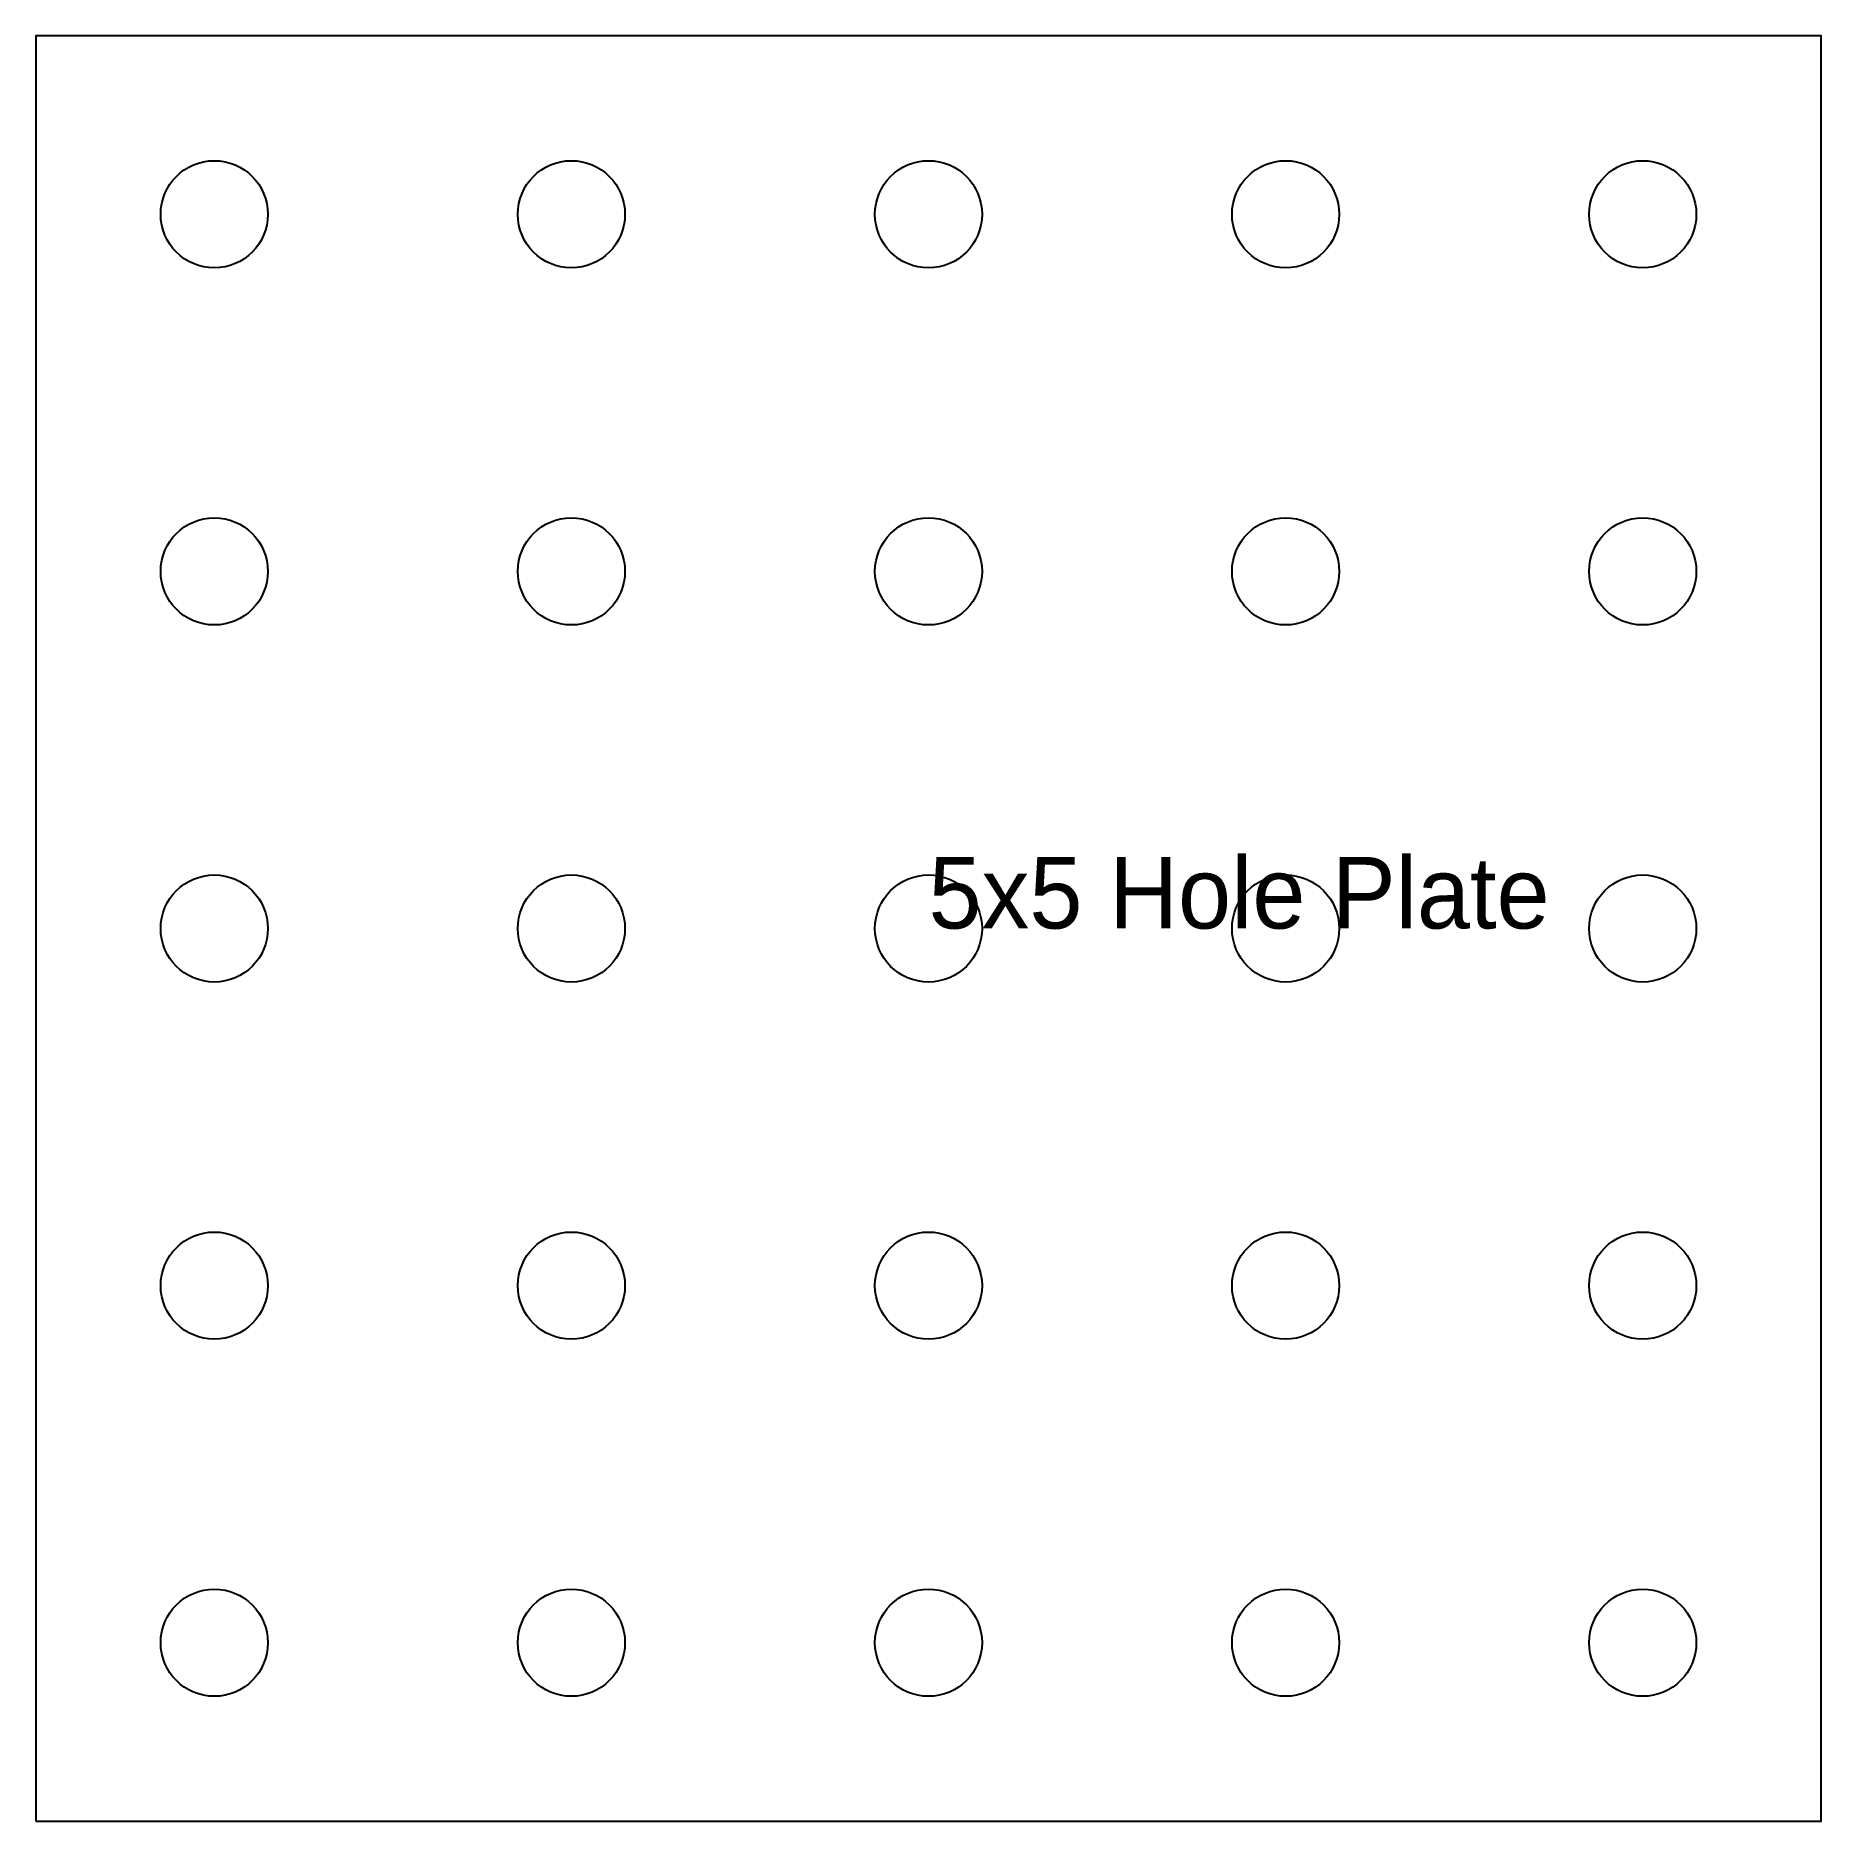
# Model space of a CAD drawing. Header units: metres. Extents: x 0 to 100, y 0 to 100.
import ezdxf

# ---------------------------------------------------------------- set-up
doc = ezdxf.new("R2010")
doc.units = ezdxf.units.M

msp = doc.modelspace()

# ---------------------------------------------------------------- linework, layer by layer
msp.add_lwpolyline([(0, 0), (100, 0), (100, 100), (0, 100)], close=True)
for centre in [(10, 90), (30, 90), (50, 90), (70, 90), (90, 90), (10, 70), (30, 70), (50, 70), (70, 70), (90, 70), (10, 50), (30, 50), (50, 50), (70, 50), (90, 50), (10, 30), (30, 30), (50, 30), (70, 30), (90, 30), (10, 10), (30, 10), (50, 10), (70, 10), (90, 10)]:
    msp.add_circle(centre, 3)

# ---------------------------------------------------------------- texts
at = {"layer": 'TEXT'}
msp.add_text('5x5 Hole Plate', height=4, dxfattribs=at).set_placement((50, 50))

doc.saveas('drawing.dxf')
